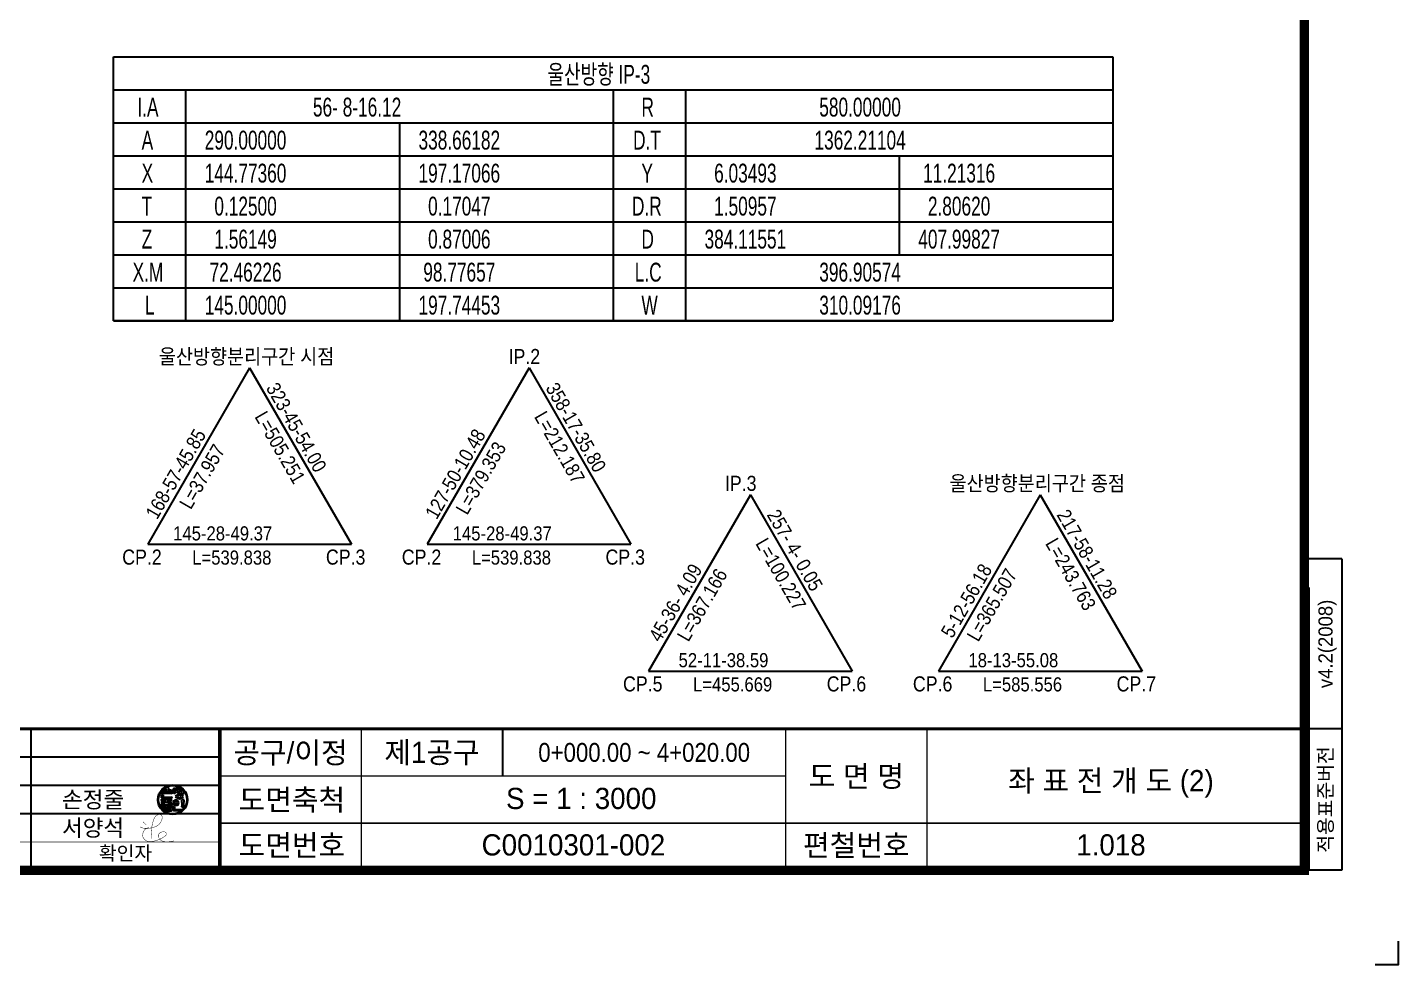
# Model space of a CAD drawing. Header units: inches. Extents: x 0 to 2523, y 0 to 1782.
# Drawn here: x 1651 to 2523, y 0 to 596 of the extents above; entities that cross this region are included whole.
import ezdxf
from ezdxf.enums import TextEntityAlignment as Align

# ---------------------------------------------------------------- set-up
doc = ezdxf.new("R2010")
doc.units = ezdxf.units.IN
doc.header["$LTSCALE"] = 12
doc.header["$MEASUREMENT"] = 0
for name, color, linetype in [('CA-TABL-LIN1', 4, 'Continuous'), ('CA-TABL-LIN2', 1, 'Continuous'), ('CA-TABL-TEX1', 6, 'Continuous'), ('CA-TABL-TEX2', 3, 'Continuous'), ('CX-BORD', 3, 'Continuous'), ('CX-BORD-LIN1', 4, 'Continuous'), ('CX-BORD-LIN2', 3, 'Continuous'), ('CX-BORD-TEX2', 7, 'Continuous'), ('CX-BORD-TEX3', 6, 'Continuous'), ('CX-MISC', 2, 'Continuous')]:
    doc.layers.add(name, color=color, linetype=linetype)
doc.styles.add('GHS', font='Dotum.ttf')
doc.styles.add('RP2', font='Dotum.ttf')
doc.styles.add('TB_TEXT', font='Dotum.ttf')
doc.styles.add('TB_WBTXT', font='Dotum.ttf')
doc.styles.add('TB_WMTXT', font='Dotum.ttf')

# ---------------------------------------------------------------- blocks, each defined once
blk = doc.blocks.new('CXBLKA1-KHCA-부산~울산109_K2H')
at = {"layer": 'CX-BORD-LIN1', "const_width": 2}
blk.add_lwpolyline([(821, 20), (25, 20), (25, 574), (821, 574)], close=True, dxfattribs=at)
at = {"layer": 'CX-BORD-LIN1'}
for points, const_width in [([(821, 50), (25, 50)], 0.6), ([(591, 20), (591, 50)], 0.8), ([(591, 20), (591, 50)], 0.6), ([(711, 20), (711, 50)], 0.3), ([(591, 26), (295, 26)], 0.2)]:
    blk.add_lwpolyline(points, dxfattribs=dict(at, const_width=const_width))
blk.add_lwpolyline([(551, 20), (551, 50)], dxfattribs=at)
at = {"layer": 'CX-BORD-LIN2'}
for p, q in [((829, 86.03), (821, 86.03)), ((829, 86.03), (829, 20)), ((822, 80), (822, 20)), ((829, 50), (821, 50)), ((829, 20), (822, 20))]:
    blk.add_line(p, q, dxfattribs=at)
at = {"layer": 'CX-BORD-LIN2', "const_width": 0.3}
for points in [[(621, 20), (621, 50)], [(741, 20), (741, 50)], [(711, 40), (591, 40)], [(821, 30), (591, 30)]]:
    blk.add_lwpolyline(points, dxfattribs=at)
at = {"layer": 'CX-BORD-LIN2'}
for points in [[(651, 40), (651, 50)], [(591, 44), (295, 44)], [(591, 38), (295, 38)], [(591, 32), (295, 32)]]:
    blk.add_lwpolyline(points, dxfattribs=at)
at = {"layer": 'CX-MISC'}
blk.add_lwpolyline([(836, 0), (841, 0), (841, 5)], dxfattribs=at)
at = {"layer": 'CX-BORD-LIN1', "style": 'TB_TEXT'}
for tag, height, p in [('TR_RNUM4', 3, (310.11, 46.64)), ('TR_RDAT4', 3.5, (342.5, 47)), ('TR_DGN4', 3.5, (484.12, 47)), ('TR_CHK4', 3.5, (524.12, 47)), ('TR_APP4', 3.5, (564.12, 47)), ('TR_RNUM3', 3, (310.11, 40.64)), ('TR_RDAT3', 3.5, (342.5, 41)), ('TR_DGN3', 3.5, (484.12, 41)), ('TR_CHK3', 3.5, (524.12, 41)), ('TR_APP3', 3.5, (564.12, 41)), ('TR_RNUM2', 3, (310.11, 34.64)), ('TR_RDAT2', 3.5, (342.5, 35)), ('TR_DGN2', 3.5, (484.12, 35)), ('TR_CHK2', 3.5, (524.12, 35)), ('TR_APP2', 3.5, (564.12, 35)), ('TR_RNUM1', 3, (310.11, 28.64)), ('TR_RDAT1', 3.5, (342.5, 29)), ('TR_DGN1', 3.5, (484.12, 29)), ('TR_CHK1', 3.5, (524.12, 29)), ('TR_APP1', 3.5, (564.12, 29))]:
    blk.add_attdef(tag, text='', height=height, dxfattribs=at).set_placement(p, align=Align.MIDDLE_CENTER)
for tag, p in [('TR_RCON4', (367.3, 47)), ('TR_RCON3', (367.3, 41)), ('TR_RCON2', (367.3, 35)), ('TR_RCON1', (367.3, 29))]:
    blk.add_attdef(tag, text='', height=3.5, dxfattribs=at).set_placement(p, align=Align.MIDDLE_LEFT)
at = {"layer": 'CX-BORD-LIN2', "style": 'TB_TEXT'}
blk.add_text('적용표준버전', height=3, rotation=90, dxfattribs=at).set_placement((825.5, 35), align=Align.MIDDLE_CENTER)
blk.add_attdef('TD_VERSION', text='', height=3, rotation=90, dxfattribs=at).set_placement((825.5, 68.01), align=Align.MIDDLE_CENTER)
at = {"layer": 'CX-BORD-TEX2', "style": 'TB_WMTXT'}
for tag, height, p in [('TB_CNAME', 5, (40.34, 551.83)), ('TB_CSCOP', 4, (41.63, 543.83))]:
    blk.add_attdef(tag, text='', height=height, dxfattribs=at).set_placement(p, align=Align.BOTTOM_LEFT)
at = {"layer": 'CX-BORD-TEX2', "style": 'TB_WBTXT'}
for tag, height, p in [('TB_MTITIL', 10, (423, 553.33)), ('TB_STITL', 7, (423, 538.33))]:
    blk.add_attdef(tag, text='', height=height, dxfattribs=at).set_placement(p, align=Align.MIDDLE_CENTER)
at = {"layer": 'CX-BORD-TEX3', "style": 'TB_TEXT'}
for s, height, p in [('공구/이정', 4.5, (606, 45)), ('도 면 명', 4.5, (726, 40)), ('도면축척', 4.5, (606.29, 35)), ('도면번호', 4.5, (606.29, 25.39)), ('편철번호', 4.5, (726, 25.39)), ('확인자', 3, (571, 23.66))]:
    blk.add_text(s, height=height, dxfattribs=at).set_placement(p, align=Align.MIDDLE)
for tag, height, p in [('TD_DCOMP', 4.5, (242.5, 45)), ('TD_CSECT', 4.5, (636, 45)), ('TD_DNAME_TOP', 4.5, (780, 45)), ('TD_DNAME_MAIN', 4.5, (780, 39.01)), ('TD_CCOMP', 4.5, (242.5, 35)), ('TD_HSCAL', 4.5, (651.7, 35.24)), ('TD_VSCAL', 4.5, (680.78, 35.24)), ('TD_DNAME_BOT', 3, (780, 33.65)), ('TD_CNAME', 4.5, (90, 25.75)), ('TD_FIELD', 4.5, (207.5, 25.53)), ('TD_CSTEP', 4.5, (278.24, 25.53)), ('TD_DWGCODE', 4.5, (666, 25.39)), ('TD_DWGNO', 4.5, (780, 25.39))]:
    blk.add_attdef(tag, text='', height=height, dxfattribs=at).set_placement(p, align=Align.MIDDLE_CENTER)
at = {"layer": 'CX-BORD-TEX3', "style": 'TB_TEXT', "width": 0.9}
blk.add_attdef('TD_CDIST', text='', height=4, dxfattribs=at).set_placement((681, 45), align=Align.MIDDLE_CENTER)
blk = doc.blocks.new('CXGLOGO-1공구SIGN1')
at = {"layer": 'CX-BORD-LIN1'}
h = blk.add_hatch(color=256, dxfattribs=at)
h.paths.add_polyline_path([(113.17, 8.97, 1), (106.86, 8.97, 1)])
h.paths.add_polyline_path([(107.03, 8.97, -1), (113, 8.97, -1)], flags=16)
h.paths.add_polyline_path([(110.05, 8.31, -0.896322), (111.33, 8.33, -0.926389)], flags=0)
h.paths.add_polyline_path([(110.43, 8.31, -1), (110.98, 8.31, -1)], flags=0)
h.paths.add_polyline_path([(109.5, 8.23, -0.16562), (108.69, 8.56, -0.151261), (107.82, 8.21, -0.627986), (107.65, 8.49, 0.080455), (108.04, 8.5, 0.195341), (108.3, 8.63, 0.568514), (108.32, 8.75, -0.02761), (107.63, 8.75, -0.507651), (107.65, 9.02, 0.018456), (109.66, 9.01, -0.861292), (109.69, 8.77, -0.02761), (109, 8.77, 0.568514), (109.02, 8.66, 0.195341), (109.28, 8.52, 0.080455), (109.67, 8.51, -0.627986)], flags=0)
h.paths.add_polyline_path([(111.98, 7.48, 0.030267), (111.97, 8.91, -0.353642), (112.35, 8.94, 0.031531), (112.34, 7.45, -0.327476)], flags=0)
h.paths.add_polyline_path([(109.8, 9.25, 0.046914), (107.89, 9.27, -0.265442), (107.61, 9.36, 0.025115), (107.62, 10, -0.360278), (107.96, 10.02, 0.033897), (107.96, 9.53, 0.034645), (109.81, 9.57, -0.467907)], flags=0)
h.paths.add_polyline_path([(110.62, 9.64, -0.651407), (112.23, 9.68, -0.609172)], flags=0)
h.paths.add_polyline_path([(110.96, 9.68, -0.528488), (111.86, 9.68, -0.528488)], flags=0)
h.paths.add_polyline_path([(109.92, 10.23, 0.017069), (108.75, 10.28, 0.016059), (107.64, 10.24, -0.317816), (107.66, 10.57, -0.018433), (108.65, 10.54, 0.071862), (108.64, 10.78, -0.526862), (108.93, 10.78, 0.071862), (108.92, 10.54, -0.018433), (109.91, 10.56, -0.317816)], flags=0)
h.paths.add_polyline_path([(110.22, 10.35, -0.339532), (110.17, 10.66, 0.188952), (110.56, 10.81, 0.277066), (110.64, 11.13), (110.19, 11.13, -0.268336), (110.19, 11.44), (111.33, 11.44, -0.415274), (111.33, 11.13), (110.92, 11.13, 0.310944), (110.95, 10.88, 0.241567), (111.44, 10.64, -0.43607), (111.26, 10.34, -0.204623), (110.79, 10.72, -0.291725)], flags=0)
h = blk.add_hatch(color=256, dxfattribs=at)
h.paths.add_polyline_path([(109, 11.63, 0.180236), (108.7, 11.62, -0.34602), (107.87, 11.05, 0.027428), (107.65, 10.8, 0.1731), (107.99, 10.76, 0.105582), (108.87, 11.2, 0.118372), (109.56, 10.74, 0.303343), (110.05, 10.79, 0.59956), (109.97, 11.01, -0.14726), (109.56, 11.05, -0.255299)])
h.paths.add_polyline_path([(108.65, 10.54, 0.018433), (107.66, 10.57, 0.317816), (107.64, 10.24, -0.017069), (108.82, 10.27, -0.016059), (109.92, 10.23, 0.317816), (109.91, 10.56, 0.018433), (108.92, 10.54, -0.071862), (108.93, 10.78, 0.526862), (108.64, 10.78, -0.071862)])
h.paths.add_polyline_path([(110.64, 11.13, -0.32001), (110.52, 10.78, -0.166466), (110.17, 10.66, 0.339532), (110.22, 10.35, 0.291725), (110.79, 10.72, 0.204623), (111.26, 10.34, 0.43607), (111.44, 10.64, -0.241567), (110.95, 10.88, -0.310944), (110.92, 11.13), (111.33, 11.13, 0.415274), (111.33, 11.44), (110.19, 11.44, 0.268336), (110.19, 11.13)])
h.paths.add_polyline_path([(111.56, 11.1, 0.447543), (111.55, 10.78, 0.166877), (111.9, 10.82, -0.774344), (111.96, 10.77, -0.01215), (111.94, 10.3, 0.291765), (112.41, 10.27, -0.072609), (112.37, 10.8, 0.047972), (111.98, 11.22), (111.98, 11.1)])
h.paths.add_polyline_path([(110.62, 9.64, 0.609172), (112.23, 9.68, 0.651407)])
h.paths.add_polyline_path([(111.86, 9.68, -0.528488), (110.96, 9.68, -0.528488)], flags=16)
h.paths.add_polyline_path([(109.81, 9.57, -0.034645), (107.96, 9.53, -0.033897), (107.96, 10.02, 0.360278), (107.62, 10, -0.025115), (107.61, 9.36, 0.206731), (107.82, 9.26, -0.048506), (109.8, 9.25, 0.467907)])
h.paths.add_polyline_path([(107.65, 9.02, 0.507651), (107.63, 8.75, 0.023899), (108.23, 8.74, -1.260898), (108.3, 8.63, -0.195341), (108.04, 8.5, -0.080455), (107.65, 8.49, 0.6223), (107.81, 8.2, 0.151741), (108.69, 8.56, 0.168185), (109.52, 8.23, 0.602483), (109.67, 8.51, -0.080455), (109.28, 8.52, -0.195341), (109.02, 8.66, -1.260898), (109.09, 8.77, 0.023899), (109.69, 8.77, 0.861292), (109.66, 9.01, -0.018456)])
h.paths.add_polyline_path([(108.52, 7.72), (108.52, 7.6), (107.63, 7.6), (107.63, 7.35), (109.33, 7.35, -1.500376), (109.33, 7.2), (107.66, 7.2, 0.47535), (107.63, 7.16, 0.028837), (107.86, 6.9, -0.449371), (107.96, 6.98), (109.46, 6.98, 0.419942), (109.72, 7.07), (109.72, 7.55, 0.238656), (109.56, 7.63, -0.077937), (108.9, 7.58, -1.489153), (108.91, 7.72, -0.018547), (109.82, 7.71, 0.4578), (109.8, 8, -0.024307), (107.55, 8, 0.257888), (107.54, 7.72)])
h.paths.add_polyline_path([(109.72, 6.57, 0.413627), (109.7, 6.85, 0.071548), (109.45, 6.83), (107.92, 6.83, 0.033337), (108.22, 6.57)])
h.paths.add_polyline_path([(110.43, 6.65), (111.9, 6.65, 0.033893), (112.2, 6.92), (110.41, 6.92), (110.41, 7.4, 0.365339), (110.06, 7.39), (110.06, 6.77, 0.323626)])
h.paths.add_polyline_path([(111.33, 8.33, 0.896322), (110.05, 8.31, 0.926389)])
h.paths.add_polyline_path([(110.43, 8.31, -1), (110.98, 8.31, -1)], flags=16)
h.paths.add_polyline_path([(111.98, 7.48, 0.327476), (112.34, 7.45, -0.031531), (112.35, 8.94, 0.353642), (111.97, 8.91, -0.030267)])
for p, q in [((110.19, 11.44), (111.33, 11.44)), ((110.19, 11.13), (110.64, 11.13)), ((110.92, 11.13), (111.33, 11.13)), ((111.56, 11.1), (111.98, 11.1)), ((111.98, 11.1), (111.98, 11.22)), ((107.54, 7.72), (108.52, 7.72)), ((108.52, 7.6), (107.63, 7.6)), ((107.63, 7.6), (107.63, 7.35)), ((107.63, 7.35), (109.39, 7.35)), ((109.39, 7.2), (107.66, 7.2)), ((109.45, 6.83), (107.92, 6.83)), ((109.46, 6.98), (107.93, 6.98)), ((109.72, 6.57), (108.22, 6.57)), ((108.52, 7.72), (108.52, 7.6)), ((109.72, 7.55), (109.72, 7.07)), ((110.06, 7.39), (110.06, 6.77)), ((110.41, 7.4), (110.41, 6.92)), ((110.41, 6.92), (112.2, 6.92)), ((110.43, 6.65), (111.9, 6.65))]:
    blk.add_line(p, q, dxfattribs=at)
at = {"layer": 'CX-BORD-LIN1', "const_width": 0.2}
for points in [[(23.98, 9.58), (29.03, 10.21), (32.54, 10.54), (31.07, 12.76), (27.6, 5.94), (27.77, 5.79), (30.62, 8.13), (31.11, 8.07), (31.68, 7.31), (31.82, 6.51), (34.02, 9.39)], [(27.25, 11.95), (28.68, 11.86), (29.72, 11.23), (29.03, 10.21)]]:
    blk.add_lwpolyline(points, dxfattribs=at)
at = {"layer": 'CX-BORD-LIN1'}
for centre, radius in [((110.01, 8.97), 3.16), ((110.01, 8.97), 2.99), ((110.71, 8.31), 0.275)]:
    blk.add_circle(centre, radius, dxfattribs=at)
for centre, radius, start, end in [((108.86, 11.22), 0.431, 71.4996, 112.368), ((109.81, 11.85), 0.842, 194.9166, 252.2032), ((107.74, 8.88), 0.17, 122.2904, 229.949), ((107.89, 10.4), 0.285, 141.7544, 212.2788), ((101.19, 9.75), 6.43, 356.5037, 2.2584), ((107.83, 9.55), 0.292, 222.0287, 281.4922), ((107.8, 9.81), 0.267, 53.5305, 132.7824), ((107.98, 15), 6.26, 266.8369, 273.1631), ((108.68, -6.91), 17.19, 89.5363, 93.4478), ((107.88, 11.26), 0.511, 244.1273, 286.4327), ((108.78, 36.2), 27.2, 267.6208, 271.8501), ((107.69, -2.87), 13.44, 85.891, 90.1151), ((107.92, 11.86), 0.818, 266.6354, 342.982), ((108.77, -0.91), 10.21, 84.195, 94.9391), ((111.55, 9.81), 3.59, 176.6684, 184.4339), ((108.62, 22.84), 13.33, 267.1837, 275.1206), ((107.41, 13.02), 2.33, 285.2524, 308.6983), ((108.28, 8.7), 0.0669, 290.3352, 48.8106), ((108.78, 10.68), 0.181, 34.0858, 145.218), ((107.79, 10.61), 0.86, 355.3573, 11.7986), ((108.68, -6.91), 17.19, 85.8561, 89.7676), ((110.17, 12.4), 1.77, 222.8577, 249.861), ((109.77, 10.6), 0.86, 167.5053, 183.9465), ((109.72, -2.88), 13.44, 89.1887, 93.4128), ((109.04, 8.72), 0.0669, 131.1894, 249.6648), ((109.34, 15.02), 6.26, 266.8369, 273.1631), ((109.83, 11.72), 0.73, 247.479, 280.9877), ((109.76, 11.14), 0.449, 242.6949, 310.194), ((109.66, 8.89), 0.123, 286.1942, 89.1465), ((109.67, 9.41), 0.208, 308.565, 48.8658), ((109.68, 10.39), 0.285, 327.025, 37.5494), ((109.96, 10.88), 0.127, 318.263, 82.0439), ((110.69, 8.25), 0.645, 7.1213, 174.6035), ((110.4, 10.54), 0.263, 152.4912, 227.5073), ((110.46, 11.29), 0.31, 149.9587, 210.0413), ((110.17, 11.24), 0.577, 269.4245, 312.2244), ((110.21, 10.98), 0.629, 270.7013, 335.7545), ((110.34, 11.04), 0.319, 314.2446, 16.1895), ((111.43, 9.31), 0.877, 25.0489, 157.3709), ((111.41, 10.07), 0.903, 208.5127, 333.9071), ((111.47, 11.09), 0.773, 208.6348, 254.8924), ((111.11, 11.03), 0.219, 151.8782, 220.9692), ((111.44, 11.25), 0.61, 216.2845, 270.6069), ((111.41, 9.37), 0.547, 34.2882, 145.7118), ((111.41, 9.98), 0.547, 214.2882, 325.7118), ((111.22, 10.57), 0.234, 281.3546, 15.597), ((111.18, 11.29), 0.219, 314.8963, 45.1037), ((111.7, 10.94), 0.214, 130.8971, 227.3393), ((111.67, 11.31), 0.541, 257.4777, 295.3738), ((111.93, 10.79), 0.0416, 336.9399, 127.9487), ((102.3, 10.99), 9.67, 355.9138, 358.6983), ((112.2, 10.65), 0.435, 233.857, 298.9186), ((112.18, 8.69), 0.309, 55.6354, 133.5384), ((100.14, 8.1), 11.85, 356.9768, 3.9114), ((124.18, 8.1), 11.85, 175.938, 183.162), ((114.19, 10.66), 1.83, 175.7173, 192.329), ((107.8, 7.85), 0.292, 149.1499, 206.9931), ((108.71, 31.16), 23.19, 267.1333, 272.7029), ((107.8, 8.39), 0.183, 146.583, 275.0959), ((107.67, 7.17), 0.0345, 98.2574, 199.2613), ((107.81, 9.7), 1.22, 262.1608, 280.5601), ((107.69, 9.8), 1.6, 274.6812, 309.0869), ((107.95, 6.89), 0.089, 100.9246, 175.8665), ((108, 8.89), 0.394, 275.4358, 319.6478), ((109.58, 9.58), 1.36, 229.1222, 266.7382), ((108.88, 7.65), 0.0773, 116.2849, 237.4819), ((109.07, 9.7), 2.13, 263.6349, 283.3556), ((109.25, -4.62), 12.35, 87.3491, 91.8973), ((109.32, 8.91), 0.394, 220.3522, 264.5642), ((109.51, 9.72), 1.22, 259.4399, 277.8392), ((109.36, 7.28), 0.08, 291.0107, 65.7444), ((109.63, 5.95), 0.899, 85.2286, 101.5982), ((109.55, 7.15), 0.195, 243.3897, 334.508), ((109.52, 8.41), 0.183, 264.9041, 33.417), ((109.57, 7.43), 0.199, 37.5054, 91.197), ((109.57, 6.7), 0.195, 318.8698, 48.755), ((109.69, 7.85), 0.188, 314.7057, 53.0989), ((110.69, 8.37), 0.643, 185.239, 356.4858), ((110.24, 7.19), 0.271, 51.1435, 131.4204), ((110.33, 6.97), 0.334, 215.0435, 286.7752), ((112.18, 7.71), 0.309, 229.2402, 301.7698)]:
    blk.add_arc(centre, radius, start, end, dxfattribs=at)

msp = doc.modelspace()

# ---------------------------------------------------------------- linework, layer by layer
at = {"layer": 'CA-TABL-LIN1', "linetype": 'Continuous'}
for p, q in [((1705.26, 577.58), (2341.26, 577.58)), ((1705.26, 409.58), (1705.26, 577.58)), ((2341.26, 577.58), (2341.26, 409.58)), ((1705.26, 556.58), (2341.26, 556.58)), ((1751.26, 556.58), (1751.26, 409.58)), ((2023.26, 556.58), (2023.26, 409.58)), ((2069.26, 556.58), (2069.26, 409.58)), ((2341.26, 409.58), (1705.26, 409.58)), ((1705.26, 409.58), (2341.26, 409.58))]:
    msp.add_line(p, q, dxfattribs=at)
at = {"layer": 'CA-TABL-LIN2'}
for p, q in [((1705.26, 535.58), (2341.26, 535.58)), ((1887.26, 535.58), (1887.26, 409.58)), ((1705.26, 514.58), (2341.26, 514.58)), ((2205.26, 514.58), (2205.26, 451.58)), ((1705.26, 493.58), (2341.26, 493.58)), ((1705.26, 472.58), (2341.26, 472.58)), ((1705.26, 451.58), (2341.26, 451.58)), ((1705.26, 430.58), (2341.26, 430.58))]:
    msp.add_line(p, q, dxfattribs=at)
at = {"layer": 'CA-TABL-LIN2', "linetype": 'Continuous'}
for p, q in [((1791.91, 379.66), (1727.11, 267.43)), ((1791.91, 379.66), (1856.71, 267.43)), ((1969.79, 379.66), (1904.99, 267.43)), ((1969.79, 379.66), (2034.59, 267.43)), ((2110.56, 298.98), (2045.76, 186.75)), ((2110.56, 298.98), (2175.36, 186.75)), ((2294.98, 298.98), (2230.18, 186.75)), ((2294.98, 298.98), (2359.78, 186.75)), ((1727.11, 267.43), (1856.71, 267.43)), ((1904.99, 267.43), (2034.59, 267.43)), ((2045.76, 186.75), (2175.36, 186.75)), ((2230.18, 186.75), (2359.78, 186.75))]:
    msp.add_line(p, q, dxfattribs=at)
at = {"layer": 'CX-BORD-LIN1', "const_width": 0.271}
for points in [[(1722.26, 87.6), (1722.56, 87.46), (1723.12, 87.22), (1723.61, 87.03), (1724.04, 86.89), (1724.78, 86.73), (1725.1, 86.7), (1725.71, 86.67), (1726.47, 86.66), (1727.4, 86.71), (1728.22, 86.78), (1728.91, 86.88), (1729.77, 87.03), (1730.12, 87.11), (1730.79, 87.29), (1731.28, 87.45), (1731.74, 87.62), (1732.57, 87.99), (1732.92, 88.17), (1733.13, 88.28), (1733.32, 88.4), (1733.8, 88.73), (1734.19, 89.07), (1734.5, 89.4), (1734.8, 89.77), (1735.09, 90.17), (1735.31, 90.5), (1735.52, 90.84), (1735.62, 91.01), (1735.85, 91.47), (1736.04, 91.95), (1736.18, 92.44), (1736.27, 92.84), (1736.32, 93.21), (1736.34, 93.62), (1736.32, 93.92), (1736.25, 94.3), (1736.12, 94.62), (1736.02, 94.8), (1735.74, 95.11), (1735.52, 95.28), (1735.33, 95.39), (1735.18, 95.47), (1734.93, 95.56), (1734.75, 95.6), (1734.56, 95.61), (1734.38, 95.59), (1734.24, 95.57), (1734.09, 95.53), (1733.94, 95.48), (1733.74, 95.39), (1733.69, 95.37), (1733.59, 95.32), (1733.43, 95.24), (1733.22, 95.13), (1732.92, 94.95), (1732.67, 94.79), (1732.44, 94.61), (1732.27, 94.46), (1732.05, 94.24), (1731.88, 94.04), (1731.71, 93.81), (1731.57, 93.61), (1731.44, 93.38), (1731.25, 93.02), (1731.12, 92.71), (1730.98, 92.37), (1730.85, 92.01), (1730.72, 91.63), (1730.64, 91.39), (1730.38, 90.56), (1730.2, 89.83), (1730.07, 89.27), (1729.97, 88.76), (1729.86, 88.2), (1729.78, 87.79), (1729.71, 87.37), (1729.65, 87.01), (1729.43, 85.38), (1729.38, 84.58), (1729.38, 83.66), (1729.42, 83.1), (1729.48, 82.51), (1729.53, 82.15), (1729.57, 81.81), (1729.6, 81.48), (1729.57, 81.02), (1729.53, 80.81), (1729.49, 80.69), (1729.41, 80.44), (1729.36, 80.31)], [(1727.86, 87.16), (1727.37, 87.03), (1726.47, 86.66), (1725.44, 86.07), (1725, 85.59), (1724.48, 84.73), (1724.4, 84.57), (1724.34, 84.41), (1724.26, 84.17), (1724.21, 84.01), (1724.15, 83.77), (1724.08, 83.44), (1724.05, 83.28), (1724, 82.94), (1723.97, 82.69), (1723.95, 82.43), (1723.94, 82.09), (1723.96, 81.68), (1724.03, 81.34), (1724.19, 80.88), (1724.41, 80.48), (1724.55, 80.27), (1724.71, 80.05), (1725.06, 79.63), (1725.46, 79.24), (1725.89, 78.92), (1726.46, 78.63), (1726.94, 78.47), (1727.72, 78.32), (1728.41, 78.27), (1728.98, 78.27), (1729.4, 78.27), (1729.82, 78.32), (1730.09, 78.36), (1730.35, 78.4), (1730.61, 78.44), (1730.87, 78.49), (1731.12, 78.54), (1731.37, 78.6), (1731.49, 78.63), (1731.85, 78.72), (1732.09, 78.79), (1732.32, 78.86), (1732.56, 78.93), (1733.03, 79.08), (1733.26, 79.16), (1733.5, 79.25), (1733.73, 79.34), (1734.22, 79.53), (1734.46, 79.63), (1734.7, 79.73), (1734.94, 79.84), (1735.18, 79.94), (1735.42, 80.06), (1735.65, 80.17), (1735.88, 80.28), (1736.1, 80.4), (1736.32, 80.51), (1736.53, 80.63), (1736.73, 80.75), (1737.02, 80.92), (1737.2, 81.04), (1737.37, 81.15), (1737.54, 81.26), (1737.69, 81.37), (1737.96, 81.57), (1738.14, 81.71), (1738.28, 81.84), (1738.44, 81.97), (1738.63, 82.18), (1738.73, 82.36), (1738.8, 82.5), (1738.87, 82.66), (1738.91, 82.79), (1738.94, 82.93), (1738.95, 83.12), (1738.94, 83.26), (1738.91, 83.45), (1738.87, 83.58), (1738.81, 83.71), (1738.75, 83.83), (1738.63, 84.01), (1738.43, 84.19), (1738.24, 84.31), (1738.11, 84.37), (1737.91, 84.44), (1737.7, 84.49), (1737.46, 84.53), (1737.2, 84.54), (1737.07, 84.54), (1736.93, 84.53), (1736.59, 84.49), (1736.39, 84.46), (1736.13, 84.39), (1735.93, 84.32), (1735.74, 84.25), (1735.56, 84.17), (1735.37, 84.09), (1735.13, 83.96), (1734.97, 83.85), (1734.81, 83.74), (1734.66, 83.6), (1734.53, 83.46), (1734.42, 83.3), (1734.38, 83.24), (1734.29, 83.07), (1734.22, 82.9), (1734.16, 82.73), (1734.12, 82.56), (1734.09, 82.4), (1734.09, 82.35), (1734.08, 82.24), (1734.08, 82.13), (1734.08, 82.02), (1734.09, 81.78), (1734.1, 81.53), (1734.12, 81.4), (1734.13, 81.27), (1734.15, 81.13), (1734.19, 80.93), (1734.24, 80.74), (1734.28, 80.61), (1734.33, 80.49), (1734.42, 80.31), (1734.52, 80.13), (1734.59, 80.01), (1734.73, 79.84), (1734.78, 79.77), (1734.88, 79.66), (1734.99, 79.54), (1735.23, 79.32), (1735.36, 79.21), (1735.5, 79.1), (1735.57, 79.05), (1735.71, 78.95), (1735.86, 78.86), (1735.93, 78.82), (1736.08, 78.74), (1736.23, 78.66), (1736.31, 78.63), (1736.38, 78.6), (1736.54, 78.53), (1736.62, 78.51), (1736.78, 78.45), (1736.85, 78.43), (1736.93, 78.4), (1737.17, 78.34), (1737.33, 78.3), (1737.5, 78.27), (1737.83, 78.21), (1738.17, 78.17), (1738.53, 78.13), (1738.91, 78.1), (1739.1, 78.1), (1739.48, 78.09), (1739.66, 78.09), (1739.85, 78.09), (1740.03, 78.11), (1740.21, 78.12), (1740.48, 78.15), (1740.76, 78.18), (1740.95, 78.2), (1741.14, 78.23), (1741.35, 78.25), (1741.56, 78.28), (1741.8, 78.31), (1742.05, 78.34), (1742.33, 78.38), (1742.64, 78.44), (1742.99, 78.51), (1743.38, 78.59), (1743.82, 78.7)], [(1724.18, 90.8), (1726.09, 89.01)]]:
    msp.add_lwpolyline(points, dxfattribs=at)

# ---------------------------------------------------------------- block references
at = {"layer": 'CX-BORD'}
ref = msp.add_blockref('CXBLKA1-KHCA-부산~울산109_K2H', (0, 0), dxfattribs=dict(at, xscale=3, yscale=3, zscale=3))
ref.add_attrib('TD_DNAME_MAIN', '좌 표 전 개 도 (2)', dxfattribs={"layer": 'CX-BORD-TEX3', "height": 13.5, "style": 'TB_TEXT'}).set_placement((2340, 117.02), align=Align.MIDDLE_CENTER)
ref.add_attrib('TD_CSECT', '제1공구', dxfattribs={"layer": 'CX-BORD-TEX3', "height": 13.5, "style": 'TB_TEXT'}).set_placement((1908, 135), align=Align.MIDDLE_CENTER)
ref.add_attrib('TD_CDIST', '0+000.00 ~ 4+020.00', dxfattribs={"layer": 'CX-BORD-TEX3', "height": 12, "style": 'TB_TEXT', "width": 0.9}).set_placement((2043, 135), align=Align.MIDDLE_CENTER)
ref.add_attrib('TD_HSCAL', 'S = 1 : 3000', dxfattribs={"layer": 'CX-BORD-TEX3', "height": 13.5, "style": 'TB_TEXT'}).set_placement((1955.1, 105.71), align=Align.MIDDLE_LEFT)
ref.add_attrib('TR_APP1', '서양석', dxfattribs={"layer": 'CX-BORD-LIN1', "height": 10.5, "style": 'TB_TEXT'}).set_placement((1692.36, 87), align=Align.MIDDLE_CENTER)
ref.add_attrib('TR_APP2', '손정줄', dxfattribs={"layer": 'CX-BORD-LIN1', "height": 10.5, "style": 'TB_TEXT'}).set_placement((1692.36, 105), align=Align.MIDDLE_CENTER)
ref.add_attrib('TD_DWGNO', '1.018', dxfattribs={"layer": 'CX-BORD-TEX3', "height": 13.5, "style": 'TB_TEXT'}).set_placement((2340, 76.16), align=Align.MIDDLE_CENTER)
ref.add_attrib('TD_DWGCODE', 'C0010301-002', dxfattribs={"layer": 'CX-BORD-TEX3', "height": 13.5, "style": 'TB_TEXT'}).set_placement((1998, 76.16), align=Align.MIDDLE_CENTER)
ref.add_attrib('TD_VERSION', 'v4.2(2008)', dxfattribs={"layer": 'CX-BORD-LIN2', "height": 9, "rotation": 90, "style": 'TB_TEXT'}).set_placement((2476.5, 204.04), align=Align.MIDDLE_CENTER)
at = {"layer": 'CX-BORD-LIN1', "xscale": 3, "yscale": 3, "zscale": 3}
msp.add_blockref('CXGLOGO-1공구SIGN1', (1413, 78), dxfattribs=at)

# ---------------------------------------------------------------- texts
at = {"layer": 'CA-TABL-TEX1', "style": 'GHS', "width": 0.7}
for s, p in [('울산방향 IP-3', (1981.47, 560.44)), ('I.A', (1720.56, 539.58)), ('R', (2041.26, 539.58)), ('A', (1723.26, 518.58)), ('D.T', (2035.95, 518.58)), ('X', (1723.26, 497.58)), ('Y', (2041.26, 497.58)), ('T', (1723.26, 476.58)), ('D.R', (2035.23, 476.58)), ('Z', (1723.26, 455.58)), ('D', (2041.26, 455.58)), ('X.M', (1717.51, 434.58)), ('L.C', (2037.04, 434.58)), ('L', (1725.39, 413.58)), ('W', (2041.26, 413.58))]:
    msp.add_text(s, height=12, rotation=360, dxfattribs=at).set_placement(p)
at = {"layer": 'CA-TABL-TEX1', "style": 'GHS', "width": 0.9}
for s, p in [('울산방향분리구간 시점', (1734.25, 382.09)), ('IP.2', (1956.71, 382.09)), ('IP.3', (2094.36, 301.41)), ('울산방향분리구간 종점', (2237.31, 301.41)), ('CP.2', (1710.91, 254.47)), ('CP.3', (1840.51, 254.47)), ('CP.2', (1888.79, 254.47)), ('CP.3', (2018.39, 254.47)), ('CP.5', (2029.56, 173.79)), ('CP.6', (2159.16, 173.79)), ('CP.6', (2213.98, 173.79)), ('CP.7', (2343.58, 173.79))]:
    msp.add_text(s, height=9.6, dxfattribs=at).set_placement(p)
at = {"layer": 'CA-TABL-TEX2'}
for s, height, rotation, style, width, p in [('56- 8-16.12', 12, 360, 'GHS', 0.7, (1832.26, 539.58)), ('   580.00000', 12, 360, 'GHS', 0.7, (2145.26, 539.58)), ('   290.00000', 12, 360, 'GHS', 0.7, (1754.26, 518.58)), ('   338.66182', 12, 360, 'GHS', 0.7, (1890.26, 518.58)), ('  1362.21104', 12, 360, 'GHS', 0.7, (2145.26, 518.58)), ('   144.77360', 12, 360, 'GHS', 0.7, (1754.26, 497.58)), ('   197.17066', 12, 360, 'GHS', 0.7, (1890.26, 497.58)), ('     6.03493', 12, 360, 'GHS', 0.7, (2072.26, 497.58)), ('    11.21316', 12, 360, 'GHS', 0.7, (2208.26, 497.58)), ('     0.12500', 12, 360, 'GHS', 0.7, (1754.26, 476.58)), ('     0.17047', 12, 360, 'GHS', 0.7, (1890.26, 476.58)), ('     1.50957', 12, 360, 'GHS', 0.7, (2072.26, 476.58)), ('     2.80620', 12, 360, 'GHS', 0.7, (2208.26, 476.58)), ('     1.56149', 12, 360, 'GHS', 0.7, (1754.26, 455.58)), ('     0.87006', 12, 360, 'GHS', 0.7, (1890.26, 455.58)), ('   384.11551', 12, 360, 'GHS', 0.7, (2072.26, 455.58)), ('   407.99827', 12, 360, 'GHS', 0.7, (2208.26, 455.58)), ('    72.46226', 12, 360, 'GHS', 0.7, (1754.26, 434.58)), ('    98.77657', 12, 360, 'GHS', 0.7, (1890.26, 434.58)), ('   396.90574', 12, 360, 'GHS', 0.7, (2145.26, 434.58)), ('   145.00000', 12, 360, 'GHS', 0.7, (1754.26, 413.58)), ('   197.74453', 12, 360, 'GHS', 0.7, (1890.26, 413.58)), ('   310.09176', 12, 360, 'GHS', 0.7, (2145.26, 413.58)), ('323-45-54.00', 9, 300, 'RP2', 0.9, (1802.12, 366.85)), ('358-17-35.80', 9, 300, 'RP2', 0.9, (1979.99, 366.85)), ('L=505.251', 9, 300, 'RP2', 0.9, (1794.87, 348.63)), ('L=212.187', 9, 300, 'RP2', 0.9, (1972.74, 348.63)), ('168-57-45.85', 9, 60, 'RP2', 0.9, (1733.11, 282.67)), ('127-50-10.48', 9, 60, 'RP2', 0.9, (1910.98, 282.67)), ('L=37.957', 9, 60, 'RP2', 0.9, (1754.54, 289.01)), ('L=379.353', 9, 60, 'RP2', 0.9, (1930.38, 285.5)), ('257- 4- 0.05', 9, 300, 'RP2', 0.9, (2120.77, 286.17)), ('217-58-11.28', 9, 300, 'RP2', 0.9, (2305.19, 286.17)), ('L=100.227', 9, 300, 'RP2', 0.9, (2113.52, 267.95)), ('L=243.763', 9, 300, 'RP2', 0.9, (2297.93, 267.95)), (' 45-36- 4.09', 9, 60, 'RP2', 0.9, (2051.76, 201.99)), ('  5-12-56.18', 9, 60, 'RP2', 0.9, (2236.18, 201.99)), ('L=367.166', 9, 60, 'RP2', 0.9, (2071.16, 204.82)), ('L=365.507', 9, 60, 'RP2', 0.9, (2255.58, 204.82))]:
    msp.add_text(s, height=height, rotation=rotation, dxfattribs=dict(at, style=style, width=width)).set_placement(p)
at = {"layer": 'CA-TABL-TEX2', "style": 'RP2', "width": 0.9}
for s, p in [('145-28-49.37', (1743.31, 269.86)), ('145-28-49.37', (1921.19, 269.86)), ('L=539.838', (1755.46, 254.47)), ('L=539.838', (1933.34, 254.47)), (' 52-11-38.59', (2061.96, 189.18)), (' 18-13-55.08', (2246.38, 189.18)), ('L=455.669', (2074.11, 173.79)), ('L=585.556', (2258.53, 173.79))]:
    msp.add_text(s, height=9, dxfattribs=at).set_placement(p)

doc.saveas('drawing.dxf')
